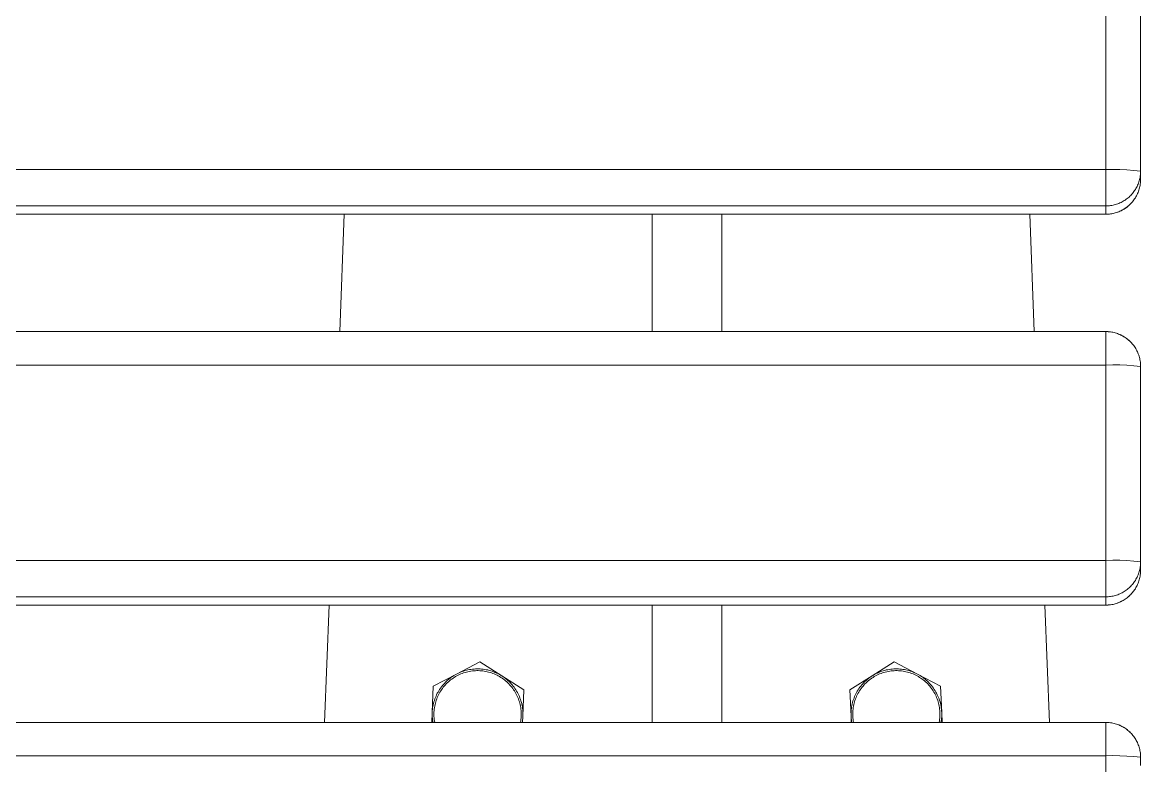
# Model space of a CAD drawing. Header units: millimetres. Extents: x -30 to 4992, y -440 to 3111.
# Drawn here: x 1782.8 to 1943, y 1099.7 to 1206.1 of the extents above; entities that cross this region are included whole.
import ezdxf

# ---------------------------------------------------------------- set-up
doc = ezdxf.new("R2010")
doc.units = ezdxf.units.MM
doc.layers.add('ZANO_R', color=7, linetype='Continuous', lineweight=0)

msp = doc.modelspace()

# ---------------------------------------------------------------- linework, layer by layer
at = {"layer": 'ZANO_R'}
for p, q in [((1938.02, 1185.06), (1938.02, 1213.03)), ((1943.02, 1184.85), (1943.02, 1211.63)), ((148.02, 1185.06), (1938.02, 1185.06)), ((1938.02, 1185.06), (1939.02, 1185.08)), ((1938.02, 1179.85), (1938.02, 1185.06)), ((1939.02, 1185.08), (1940.02, 1185.07)), ((1940.02, 1185.07), (1941.02, 1185.03)), ((1941.02, 1185.03), (1942.02, 1184.95)), ((1942.02, 1184.95), (1943.02, 1184.84)), ((1942.97, 1184.15), (1942.94, 1183.98)), ((1942.99, 1184.32), (1942.97, 1184.15)), ((1943, 1184.5), (1942.99, 1184.32)), ((1943.01, 1184.67), (1943, 1184.5)), ((1943.02, 1184.84), (1943.01, 1184.67)), ((1943.02, 1184.73), (1943.02, 1183.66)), ((1942.43, 1182.5), (1942.35, 1182.35)), ((1942.51, 1182.65), (1942.43, 1182.5)), ((1942.58, 1182.81), (1942.51, 1182.65)), ((1942.65, 1182.97), (1942.58, 1182.81)), ((1942.71, 1183.13), (1942.65, 1182.97)), ((1942.77, 1183.3), (1942.71, 1183.13)), ((1942.82, 1183.47), (1942.77, 1183.3)), ((1942.87, 1183.63), (1942.82, 1183.47)), ((1942.87, 1182.45), (1942.82, 1182.28)), ((1942.91, 1183.8), (1942.87, 1183.63)), ((1942.91, 1182.62), (1942.87, 1182.45)), ((1942.94, 1183.98), (1942.91, 1183.8)), ((1942.94, 1182.79), (1942.91, 1182.62)), ((1942.97, 1182.97), (1942.94, 1182.79)), ((1942.99, 1183.14), (1942.97, 1182.97)), ((1943, 1183.31), (1942.99, 1183.14)), ((1943.01, 1183.49), (1943, 1183.31)), ((1943.02, 1183.66), (1943.01, 1183.49)), ((1941.09, 1180.91), (1940.95, 1180.8)), ((1941.23, 1181.02), (1941.09, 1180.91)), ((1941.36, 1181.13), (1941.23, 1181.02)), ((1941.49, 1181.25), (1941.36, 1181.13)), ((1941.61, 1181.37), (1941.49, 1181.25)), ((1941.73, 1181.5), (1941.61, 1181.37)), ((1941.85, 1181.63), (1941.73, 1181.5)), ((1941.96, 1181.77), (1941.85, 1181.63)), ((1942.06, 1181.91), (1941.96, 1181.77)), ((1942.16, 1182.05), (1942.06, 1181.91)), ((1942.16, 1180.87), (1942.06, 1180.72)), ((1942.26, 1182.2), (1942.16, 1182.05)), ((1942.26, 1181.01), (1942.16, 1180.87)), ((1942.35, 1182.35), (1942.26, 1182.2)), ((1942.35, 1181.16), (1942.26, 1181.01)), ((1942.43, 1181.32), (1942.35, 1181.16)), ((1942.51, 1181.47), (1942.43, 1181.32)), ((1942.58, 1181.63), (1942.51, 1181.47)), ((1942.65, 1181.79), (1942.58, 1181.63)), ((1942.71, 1181.95), (1942.65, 1181.79)), ((1942.77, 1182.12), (1942.71, 1181.95)), ((1942.82, 1182.28), (1942.77, 1182.12)), ((1938.02, 1179.85), (148.02, 1179.85)), ((1938.02, 1178.67), (1938.02, 1179.85)), ((1938.19, 1179.85), (1938.02, 1179.85)), ((1938.36, 1179.86), (1938.19, 1179.85)), ((1938.54, 1179.88), (1938.36, 1179.86)), ((1938.71, 1179.9), (1938.54, 1179.88)), ((1938.88, 1179.92), (1938.71, 1179.9)), ((1939.06, 1179.96), (1938.88, 1179.92)), ((1939.23, 1180), (1939.06, 1179.96)), ((1939.39, 1180.04), (1939.23, 1180)), ((1939.56, 1180.09), (1939.39, 1180.04)), ((1939.73, 1180.15), (1939.56, 1180.09)), ((1939.89, 1180.21), (1939.73, 1180.15)), ((1940.05, 1180.28), (1939.89, 1180.21)), ((1940.21, 1180.35), (1940.05, 1180.28)), ((1940.34, 1179.24), (1940.19, 1179.16)), ((1940.36, 1180.43), (1940.21, 1180.35)), ((1940.36, 1179.25), (1940.21, 1179.17)), ((1940.49, 1179.32), (1940.34, 1179.24)), ((1940.52, 1180.52), (1940.36, 1180.43)), ((1940.52, 1179.33), (1940.36, 1179.25)), ((1940.64, 1179.41), (1940.49, 1179.32)), ((1940.66, 1180.61), (1940.52, 1180.52)), ((1940.66, 1179.42), (1940.52, 1179.33)), ((1940.79, 1179.5), (1940.64, 1179.41)), ((1940.81, 1180.7), (1940.66, 1180.61)), ((1940.81, 1179.52), (1940.66, 1179.42)), ((1940.93, 1179.6), (1940.79, 1179.5)), ((1940.95, 1180.8), (1940.81, 1180.7)), ((1940.95, 1179.62), (1940.81, 1179.52)), ((1941.07, 1179.7), (1940.93, 1179.6)), ((1941.09, 1179.72), (1940.95, 1179.62)), ((1941.2, 1179.81), (1941.07, 1179.7)), ((1941.23, 1179.83), (1941.09, 1179.72)), ((1941.33, 1179.92), (1941.2, 1179.81)), ((1941.36, 1179.95), (1941.23, 1179.83)), ((1941.46, 1180.04), (1941.33, 1179.92)), ((1941.49, 1180.07), (1941.36, 1179.95)), ((1941.61, 1180.19), (1941.49, 1180.07)), ((1941.73, 1180.32), (1941.61, 1180.19)), ((1941.85, 1180.45), (1941.73, 1180.32)), ((1941.96, 1180.59), (1941.85, 1180.45)), ((1942.06, 1180.72), (1941.96, 1180.59)), ((148.02, 1178.67), (1938.02, 1178.67)), ((1938.02, 1178.66), (148.02, 1178.66)), ((1828.91, 1178.67), (1828.26, 1161.86)), ((1873.02, 1161.86), (1873.02, 1178.67)), ((1883.02, 1161.86), (1883.02, 1178.67)), ((1927.78, 1161.86), (1927.12, 1178.67)), ((1938.02, 1178.66), (1938.02, 1178.67)), ((1938.19, 1178.67), (1938.02, 1178.67)), ((1938.02, 1178.66), (1938.02, 1178.66)), ((1938.02, 1178.66), (1938.02, 1178.66)), ((1938.02, 1178.66), (1938.02, 1178.66)), ((1938.02, 1178.66), (1938.02, 1178.66)), ((1938.02, 1178.66), (1938.02, 1178.66)), ((1938.02, 1178.66), (1938.02, 1178.66)), ((1938.19, 1178.66), (1938.02, 1178.66)), ((1938.36, 1178.68), (1938.19, 1178.67)), ((1938.36, 1178.67), (1938.19, 1178.66)), ((1938.54, 1178.69), (1938.36, 1178.68)), ((1938.53, 1178.69), (1938.36, 1178.67)), ((1938.7, 1178.71), (1938.53, 1178.69)), ((1938.71, 1178.71), (1938.54, 1178.69)), ((1938.88, 1178.74), (1938.7, 1178.71)), ((1938.88, 1178.74), (1938.71, 1178.71)), ((1939.06, 1178.77), (1938.88, 1178.74)), ((1939.04, 1178.77), (1938.88, 1178.74)), ((1939.21, 1178.81), (1939.04, 1178.77)), ((1939.23, 1178.81), (1939.06, 1178.77)), ((1939.38, 1178.85), (1939.21, 1178.81)), ((1939.39, 1178.86), (1939.23, 1178.81)), ((1939.55, 1178.9), (1939.38, 1178.85)), ((1939.56, 1178.91), (1939.39, 1178.86)), ((1939.71, 1178.96), (1939.55, 1178.9)), ((1939.73, 1178.97), (1939.56, 1178.91)), ((1939.87, 1179.02), (1939.71, 1178.96)), ((1939.89, 1179.03), (1939.73, 1178.97)), ((1940.03, 1179.09), (1939.87, 1179.02)), ((1940.05, 1179.1), (1939.89, 1179.03)), ((1940.19, 1179.16), (1940.03, 1179.09)), ((1940.21, 1179.17), (1940.05, 1179.1)), ((148.02, 1161.87), (1938.02, 1161.87)), ((148.02, 1161.86), (1938.02, 1161.86)), ((1938.02, 1157.08), (1938.02, 1161.87)), ((1938.02, 1161.87), (1938.19, 1161.87)), ((1938.02, 1161.86), (1938.19, 1161.86)), ((1938.19, 1161.87), (1938.36, 1161.86)), ((1938.19, 1161.86), (1938.36, 1161.85)), ((1938.36, 1161.86), (1938.53, 1161.84)), ((1938.36, 1161.85), (1938.53, 1161.84)), ((1938.53, 1161.84), (1938.7, 1161.82)), ((1938.53, 1161.84), (1938.7, 1161.82)), ((1938.7, 1161.82), (1938.87, 1161.79)), ((1938.7, 1161.82), (1938.87, 1161.8)), ((1938.87, 1161.8), (1939.04, 1161.76)), ((1938.87, 1161.79), (1939.04, 1161.76)), ((1939.04, 1161.76), (1939.21, 1161.72)), ((1939.04, 1161.76), (1939.21, 1161.72)), ((1939.21, 1161.72), (1939.38, 1161.68)), ((1939.21, 1161.72), (1939.38, 1161.68)), ((1939.38, 1161.68), (1939.54, 1161.63)), ((1939.38, 1161.68), (1939.54, 1161.63)), ((1939.54, 1161.63), (1939.71, 1161.57)), ((1939.54, 1161.63), (1939.7, 1161.58)), ((1939.7, 1161.58), (1939.86, 1161.51)), ((1939.71, 1161.57), (1939.87, 1161.51)), ((1939.86, 1161.51), (1940.02, 1161.45)), ((1939.87, 1161.51), (1940.03, 1161.44)), ((1940.02, 1161.45), (1940.18, 1161.38)), ((1940.03, 1161.44), (1940.19, 1161.37)), ((1940.18, 1161.38), (1940.33, 1161.3)), ((1940.19, 1161.37), (1940.34, 1161.29)), ((1940.33, 1161.3), (1940.48, 1161.22)), ((1940.34, 1161.29), (1940.49, 1161.21)), ((1940.48, 1161.22), (1940.63, 1161.13)), ((1940.49, 1161.21), (1940.64, 1161.12)), ((1940.63, 1161.13), (1940.78, 1161.04)), ((1940.64, 1161.12), (1940.78, 1161.03)), ((1940.78, 1161.04), (1940.92, 1160.94)), ((1940.78, 1161.03), (1940.93, 1160.93)), ((1940.92, 1160.94), (1941.06, 1160.84)), ((1940.93, 1160.93), (1941.07, 1160.83)), ((1941.06, 1160.84), (1941.19, 1160.73)), ((1941.07, 1160.83), (1941.2, 1160.72)), ((1941.19, 1160.73), (1941.32, 1160.62)), ((1941.2, 1160.72), (1941.33, 1160.61)), ((1941.32, 1160.62), (1941.45, 1160.5)), ((1941.33, 1160.61), (1941.46, 1160.49)), ((1941.45, 1160.5), (1941.57, 1160.38)), ((1941.57, 1160.38), (1941.69, 1160.26)), ((1941.69, 1160.26), (1941.81, 1160.13)), ((1941.81, 1160.13), (1941.92, 1160)), ((1941.92, 1160), (1942.02, 1159.86)), ((1942.02, 1159.86), (1942.12, 1159.72)), ((1942.12, 1159.72), (1942.22, 1159.58)), ((1942.22, 1159.58), (1942.31, 1159.43)), ((1942.31, 1159.43), (1942.39, 1159.28)), ((1942.39, 1159.28), (1942.47, 1159.13)), ((1942.47, 1159.13), (1942.55, 1158.98)), ((1942.55, 1158.98), (1942.62, 1158.82)), ((1942.62, 1158.82), (1942.68, 1158.66)), ((1942.68, 1158.66), (1942.74, 1158.5)), ((1942.74, 1158.5), (1942.8, 1158.33)), ((1938.02, 1157.08), (148.02, 1157.08)), ((1938.02, 1157.08), (1939.02, 1157.11)), ((1938.02, 1129.11), (1938.02, 1157.08)), ((1939.02, 1157.11), (1940.02, 1157.1)), ((1940.02, 1157.1), (1941.02, 1157.05)), ((1941.02, 1157.05), (1942.02, 1156.98)), ((1942.02, 1156.98), (1943.02, 1156.87)), ((1942.8, 1158.33), (1942.84, 1158.17)), ((1942.84, 1158.17), (1942.89, 1158)), ((1942.89, 1158), (1942.92, 1157.83)), ((1942.92, 1157.83), (1942.95, 1157.66)), ((1942.95, 1157.66), (1942.98, 1157.49)), ((1942.98, 1157.49), (1943, 1157.32)), ((1943, 1157.32), (1943.01, 1157.15)), ((1943.01, 1157.15), (1943.01, 1156.98)), ((1943.01, 1156.98), (1943.02, 1156.87)), ((1943.02, 1156.87), (1943.02, 1155.68)), ((1943.02, 1128.9), (1943.02, 1155.68)), ((148.02, 1129.11), (1938.02, 1129.11)), ((1938.02, 1129.11), (1939.02, 1129.13)), ((1938.02, 1123.9), (1938.02, 1129.11)), ((1939.02, 1129.13), (1940.02, 1129.12)), ((1940.02, 1129.12), (1941.02, 1129.08)), ((1941.02, 1129.08), (1942.02, 1129)), ((1942.02, 1129), (1943.02, 1128.89)), ((1942.94, 1128.03), (1942.91, 1127.85)), ((1942.97, 1128.2), (1942.94, 1128.03)), ((1942.99, 1128.37), (1942.97, 1128.2)), ((1943, 1128.55), (1942.99, 1128.37)), ((1943.01, 1128.72), (1943, 1128.55)), ((1943.02, 1128.89), (1943.01, 1128.72)), ((1943.02, 1128.78), (1943.02, 1127.71)), ((1942.35, 1126.4), (1942.26, 1126.25)), ((1942.43, 1126.55), (1942.35, 1126.4)), ((1942.51, 1126.7), (1942.43, 1126.55)), ((1942.58, 1126.86), (1942.51, 1126.7)), ((1942.65, 1127.02), (1942.58, 1126.86)), ((1942.71, 1127.18), (1942.65, 1127.02)), ((1942.77, 1127.35), (1942.71, 1127.18)), ((1942.82, 1127.52), (1942.77, 1127.35)), ((1942.87, 1127.68), (1942.82, 1127.52)), ((1942.87, 1126.5), (1942.82, 1126.33)), ((1942.91, 1127.85), (1942.87, 1127.68)), ((1942.91, 1126.67), (1942.87, 1126.5)), ((1942.94, 1126.84), (1942.91, 1126.67)), ((1942.97, 1127.02), (1942.94, 1126.84)), ((1942.99, 1127.19), (1942.97, 1127.02)), ((1943, 1127.36), (1942.99, 1127.19)), ((1943.01, 1127.54), (1943, 1127.36)), ((1943.02, 1127.71), (1943.01, 1127.54)), ((1940.81, 1124.75), (1940.66, 1124.66)), ((1940.95, 1124.85), (1940.81, 1124.75)), ((1941.09, 1124.96), (1940.95, 1124.85)), ((1941.23, 1125.07), (1941.09, 1124.96)), ((1941.36, 1125.18), (1941.23, 1125.07)), ((1941.49, 1125.3), (1941.36, 1125.18)), ((1941.61, 1125.42), (1941.49, 1125.3)), ((1941.73, 1125.55), (1941.61, 1125.42)), ((1941.85, 1125.68), (1941.73, 1125.55)), ((1941.96, 1125.82), (1941.85, 1125.68)), ((1942.06, 1125.96), (1941.96, 1125.82)), ((1942.06, 1124.77), (1941.96, 1124.64)), ((1942.16, 1126.1), (1942.06, 1125.96)), ((1942.16, 1124.92), (1942.06, 1124.77)), ((1942.26, 1126.25), (1942.16, 1126.1)), ((1942.26, 1125.06), (1942.16, 1124.92)), ((1942.35, 1125.21), (1942.26, 1125.06)), ((1942.43, 1125.37), (1942.35, 1125.21)), ((1942.51, 1125.52), (1942.43, 1125.37)), ((1942.58, 1125.68), (1942.51, 1125.52)), ((1942.65, 1125.84), (1942.58, 1125.68)), ((1942.71, 1126), (1942.65, 1125.84)), ((1942.77, 1126.17), (1942.71, 1126)), ((1942.82, 1126.33), (1942.77, 1126.17)), ((1938.02, 1123.9), (148.02, 1123.9)), ((1938.02, 1122.72), (1938.02, 1123.9)), ((1938.19, 1123.9), (1938.02, 1123.9)), ((1938.36, 1123.91), (1938.19, 1123.9)), ((1938.54, 1123.93), (1938.36, 1123.91)), ((1938.71, 1123.95), (1938.54, 1123.93)), ((1938.88, 1123.97), (1938.71, 1123.95)), ((1939.06, 1124.01), (1938.88, 1123.97)), ((1939.23, 1124.05), (1939.06, 1124.01)), ((1939.39, 1124.09), (1939.23, 1124.05)), ((1939.56, 1124.14), (1939.39, 1124.09)), ((1939.73, 1124.2), (1939.56, 1124.14)), ((1939.89, 1124.26), (1939.73, 1124.2)), ((1940.05, 1124.33), (1939.89, 1124.26)), ((1940.05, 1123.15), (1939.89, 1123.08)), ((1940.19, 1123.21), (1940.03, 1123.14)), ((1940.21, 1124.4), (1940.05, 1124.33)), ((1940.21, 1123.22), (1940.05, 1123.15)), ((1940.34, 1123.28), (1940.19, 1123.21)), ((1940.36, 1124.48), (1940.21, 1124.4)), ((1940.36, 1123.3), (1940.21, 1123.22)), ((1940.49, 1123.37), (1940.34, 1123.28)), ((1940.52, 1124.57), (1940.36, 1124.48)), ((1940.52, 1123.38), (1940.36, 1123.3)), ((1940.64, 1123.46), (1940.49, 1123.37)), ((1940.66, 1124.66), (1940.52, 1124.57)), ((1940.66, 1123.47), (1940.52, 1123.38)), ((1940.79, 1123.55), (1940.64, 1123.46)), ((1940.81, 1123.57), (1940.66, 1123.47)), ((1940.93, 1123.65), (1940.79, 1123.55)), ((1940.95, 1123.67), (1940.81, 1123.57)), ((1941.07, 1123.75), (1940.93, 1123.65)), ((1941.09, 1123.77), (1940.95, 1123.67)), ((1941.2, 1123.86), (1941.07, 1123.75)), ((1941.23, 1123.88), (1941.09, 1123.77)), ((1941.33, 1123.97), (1941.2, 1123.86)), ((1941.36, 1124), (1941.23, 1123.88)), ((1941.46, 1124.09), (1941.33, 1123.97)), ((1941.49, 1124.12), (1941.36, 1124)), ((1941.61, 1124.24), (1941.49, 1124.12)), ((1941.73, 1124.37), (1941.61, 1124.24)), ((1941.85, 1124.5), (1941.73, 1124.37)), ((1941.96, 1124.64), (1941.85, 1124.5)), ((148.02, 1122.72), (1938.02, 1122.72)), ((1938.02, 1122.71), (148.02, 1122.71)), ((1826.73, 1122.72), (1826.07, 1105.91)), ((1873.02, 1105.91), (1873.02, 1122.72)), ((1883.02, 1105.91), (1883.02, 1122.72)), ((1929.96, 1105.91), (1929.3, 1122.72)), ((1938.02, 1122.71), (1938.02, 1122.72)), ((1938.19, 1122.72), (1938.02, 1122.72)), ((1938.02, 1122.71), (1938.02, 1122.71)), ((1938.02, 1122.71), (1938.02, 1122.71)), ((1938.02, 1122.71), (1938.02, 1122.71)), ((1938.02, 1122.71), (1938.02, 1122.71)), ((1938.02, 1122.71), (1938.02, 1122.71)), ((1938.02, 1122.71), (1938.02, 1122.71)), ((1938.19, 1122.71), (1938.02, 1122.71)), ((1938.36, 1122.73), (1938.19, 1122.72)), ((1938.36, 1122.72), (1938.19, 1122.71)), ((1938.54, 1122.74), (1938.36, 1122.73)), ((1938.53, 1122.74), (1938.36, 1122.72)), ((1938.7, 1122.76), (1938.53, 1122.74)), ((1938.71, 1122.76), (1938.54, 1122.74)), ((1938.88, 1122.79), (1938.7, 1122.76)), ((1938.88, 1122.79), (1938.71, 1122.76)), ((1939.06, 1122.82), (1938.88, 1122.79)), ((1939.04, 1122.82), (1938.88, 1122.79)), ((1939.21, 1122.86), (1939.04, 1122.82)), ((1939.23, 1122.86), (1939.06, 1122.82)), ((1939.38, 1122.9), (1939.21, 1122.86)), ((1939.39, 1122.91), (1939.23, 1122.86)), ((1939.55, 1122.95), (1939.38, 1122.9)), ((1939.56, 1122.96), (1939.39, 1122.91)), ((1939.71, 1123.01), (1939.55, 1122.95)), ((1939.73, 1123.02), (1939.56, 1122.96)), ((1939.87, 1123.07), (1939.71, 1123.01)), ((1939.89, 1123.08), (1939.73, 1123.02)), ((1940.03, 1123.14), (1939.87, 1123.07)), ((1844.99, 1112.84), (1848.32, 1114.58)), ((1847.29, 1113.54), (1847.07, 1113.51)), ((1847.51, 1113.56), (1847.29, 1113.54)), ((1847.73, 1113.57), (1847.51, 1113.56)), ((1847.95, 1113.58), (1847.73, 1113.57)), ((1848.17, 1113.58), (1847.95, 1113.58)), ((1848.39, 1113.57), (1848.17, 1113.58)), ((1848.32, 1114.58), (1851.49, 1112.58)), ((1848.6, 1113.55), (1848.39, 1113.57)), ((1848.82, 1113.53), (1848.6, 1113.55)), ((1849.04, 1113.5), (1848.82, 1113.53)), ((1907.72, 1114.58), (1904.54, 1112.58)), ((1906.99, 1113.5), (1907.21, 1113.53)), ((1907.21, 1113.53), (1907.43, 1113.55)), ((1907.43, 1113.55), (1907.65, 1113.57)), ((1907.65, 1113.57), (1907.87, 1113.58)), ((1911.04, 1112.84), (1907.72, 1114.58)), ((1907.87, 1113.58), (1908.09, 1113.58)), ((1908.09, 1113.58), (1908.31, 1113.57)), ((1908.31, 1113.57), (1908.52, 1113.56)), ((1908.52, 1113.56), (1908.74, 1113.54)), ((1908.74, 1113.54), (1908.96, 1113.51)), ((1841.67, 1111.09), (1844.99, 1112.84)), ((1843.73, 1111.97), (1843.57, 1111.82)), ((1843.9, 1112.11), (1843.73, 1111.97)), ((1844.07, 1112.25), (1843.9, 1112.11)), ((1844.16, 1112), (1843.99, 1111.86)), ((1844.25, 1112.38), (1844.07, 1112.25)), ((1844.33, 1112.13), (1844.16, 1112)), ((1844.43, 1112.5), (1844.25, 1112.38)), ((1844.5, 1112.25), (1844.33, 1112.13)), ((1844.61, 1112.62), (1844.43, 1112.5)), ((1844.68, 1112.37), (1844.5, 1112.25)), ((1844.8, 1112.73), (1844.61, 1112.62)), ((1844.86, 1112.48), (1844.68, 1112.37)), ((1844.99, 1112.84), (1844.8, 1112.73)), ((1845.05, 1112.58), (1844.86, 1112.48)), ((1845.19, 1112.93), (1844.99, 1112.84)), ((1845.24, 1112.68), (1845.05, 1112.58)), ((1845.39, 1113.03), (1845.19, 1112.93)), ((1845.43, 1112.77), (1845.24, 1112.68)), ((1845.59, 1113.11), (1845.39, 1113.03)), ((1845.62, 1112.86), (1845.43, 1112.77)), ((1845.8, 1113.19), (1845.59, 1113.11)), ((1845.82, 1112.93), (1845.62, 1112.86)), ((1846, 1113.26), (1845.8, 1113.19)), ((1846.02, 1113.01), (1845.82, 1112.93)), ((1846.21, 1113.33), (1846, 1113.26)), ((1846.23, 1113.07), (1846.02, 1113.01)), ((1846.43, 1113.38), (1846.21, 1113.33)), ((1846.43, 1113.13), (1846.23, 1113.07)), ((1846.64, 1113.43), (1846.43, 1113.38)), ((1846.64, 1113.18), (1846.43, 1113.13)), ((1846.85, 1113.48), (1846.64, 1113.43)), ((1846.85, 1113.22), (1846.64, 1113.18)), ((1847.07, 1113.51), (1846.85, 1113.48)), ((1847.06, 1113.26), (1846.85, 1113.22)), ((1847.27, 1113.29), (1847.06, 1113.26)), ((1847.48, 1113.31), (1847.27, 1113.29)), ((1847.7, 1113.32), (1847.48, 1113.31)), ((1847.91, 1113.33), (1847.7, 1113.32)), ((1848.12, 1113.33), (1847.91, 1113.33)), ((1848.34, 1113.32), (1848.12, 1113.33)), ((1848.55, 1113.31), (1848.34, 1113.32)), ((1848.76, 1113.29), (1848.55, 1113.31)), ((1848.97, 1113.26), (1848.76, 1113.29)), ((1849.18, 1113.22), (1848.97, 1113.26)), ((1849.26, 1113.46), (1849.04, 1113.5)), ((1849.39, 1113.18), (1849.18, 1113.22)), ((1849.47, 1113.42), (1849.26, 1113.46)), ((1849.6, 1113.13), (1849.39, 1113.18)), ((1849.68, 1113.36), (1849.47, 1113.42)), ((1849.81, 1113.07), (1849.6, 1113.13)), ((1849.9, 1113.3), (1849.68, 1113.36)), ((1850.01, 1113), (1849.81, 1113.07)), ((1850.1, 1113.24), (1849.9, 1113.3)), ((1850.21, 1112.93), (1850.01, 1113)), ((1850.31, 1113.16), (1850.1, 1113.24)), ((1850.41, 1112.86), (1850.21, 1112.93)), ((1850.51, 1113.08), (1850.31, 1113.16)), ((1850.6, 1112.77), (1850.41, 1112.86)), ((1850.72, 1112.99), (1850.51, 1113.08)), ((1850.8, 1112.68), (1850.6, 1112.77)), ((1850.91, 1112.9), (1850.72, 1112.99)), ((1850.99, 1112.58), (1850.8, 1112.68)), ((1851.11, 1112.8), (1850.91, 1112.9)), ((1851.17, 1112.48), (1850.99, 1112.58)), ((1851.3, 1112.69), (1851.11, 1112.8)), ((1851.35, 1112.36), (1851.17, 1112.48)), ((1851.49, 1112.58), (1851.3, 1112.69)), ((1851.53, 1112.25), (1851.35, 1112.36)), ((1851.67, 1112.46), (1851.49, 1112.58)), ((1851.49, 1112.58), (1854.66, 1110.57)), ((1851.71, 1112.12), (1851.53, 1112.25)), ((1851.85, 1112.33), (1851.67, 1112.46)), ((1851.88, 1112), (1851.71, 1112.12)), ((1852.03, 1112.2), (1851.85, 1112.33)), ((1852.04, 1111.86), (1851.88, 1112)), ((1852.2, 1112.06), (1852.03, 1112.2)), ((1852.36, 1111.91), (1852.2, 1112.06)), ((1904.54, 1112.58), (1901.37, 1110.57)), ((1903.67, 1111.91), (1903.84, 1112.06)), ((1903.84, 1112.06), (1904.01, 1112.2)), ((1903.99, 1111.86), (1904.15, 1112)), ((1904.01, 1112.2), (1904.18, 1112.33)), ((1904.15, 1112), (1904.32, 1112.12)), ((1904.18, 1112.33), (1904.36, 1112.46)), ((1904.32, 1112.12), (1904.5, 1112.25)), ((1904.36, 1112.46), (1904.54, 1112.58)), ((1904.5, 1112.25), (1904.68, 1112.36)), ((1904.54, 1112.58), (1904.73, 1112.69)), ((1904.68, 1112.36), (1904.86, 1112.48)), ((1904.73, 1112.69), (1904.92, 1112.8)), ((1904.86, 1112.48), (1905.05, 1112.58)), ((1904.92, 1112.8), (1905.12, 1112.9)), ((1905.05, 1112.58), (1905.24, 1112.68)), ((1905.12, 1112.9), (1905.32, 1112.99)), ((1905.24, 1112.68), (1905.43, 1112.77)), ((1905.32, 1112.99), (1905.52, 1113.08)), ((1905.43, 1112.77), (1905.62, 1112.86)), ((1905.52, 1113.08), (1905.72, 1113.16)), ((1905.62, 1112.86), (1905.82, 1112.93)), ((1905.72, 1113.16), (1905.93, 1113.24)), ((1905.82, 1112.93), (1906.02, 1113)), ((1905.93, 1113.24), (1906.14, 1113.3)), ((1906.02, 1113), (1906.23, 1113.07)), ((1906.14, 1113.3), (1906.35, 1113.36)), ((1906.23, 1113.07), (1906.43, 1113.13)), ((1906.35, 1113.36), (1906.56, 1113.42)), ((1906.43, 1113.13), (1906.64, 1113.18)), ((1906.56, 1113.42), (1906.78, 1113.46)), ((1906.64, 1113.18), (1906.85, 1113.22)), ((1906.78, 1113.46), (1906.99, 1113.5)), ((1906.85, 1113.22), (1907.06, 1113.26)), ((1907.06, 1113.26), (1907.27, 1113.29)), ((1907.27, 1113.29), (1907.48, 1113.31)), ((1907.48, 1113.31), (1907.7, 1113.32)), ((1907.7, 1113.32), (1907.91, 1113.33)), ((1907.91, 1113.33), (1908.12, 1113.33)), ((1908.12, 1113.33), (1908.34, 1113.32)), ((1908.34, 1113.32), (1908.55, 1113.31)), ((1908.55, 1113.31), (1908.76, 1113.29)), ((1908.76, 1113.29), (1908.97, 1113.26)), ((1908.96, 1113.51), (1909.18, 1113.48)), ((1908.97, 1113.26), (1909.18, 1113.22)), ((1909.18, 1113.48), (1909.39, 1113.43)), ((1909.18, 1113.22), (1909.39, 1113.18)), ((1909.39, 1113.43), (1909.61, 1113.38)), ((1909.39, 1113.18), (1909.6, 1113.13)), ((1909.6, 1113.13), (1909.8, 1113.07)), ((1909.61, 1113.38), (1909.82, 1113.33)), ((1909.8, 1113.07), (1910.01, 1113.01)), ((1909.82, 1113.33), (1910.03, 1113.26)), ((1910.01, 1113.01), (1910.21, 1112.93)), ((1910.03, 1113.26), (1910.24, 1113.19)), ((1910.21, 1112.93), (1910.41, 1112.86)), ((1910.24, 1113.19), (1910.44, 1113.11)), ((1910.41, 1112.86), (1910.6, 1112.77)), ((1910.44, 1113.11), (1910.64, 1113.03)), ((1910.6, 1112.77), (1910.8, 1112.68)), ((1910.64, 1113.03), (1910.84, 1112.93)), ((1910.8, 1112.68), (1910.99, 1112.58)), ((1910.84, 1112.93), (1911.04, 1112.84)), ((1910.99, 1112.58), (1911.17, 1112.48)), ((1911.04, 1112.84), (1911.23, 1112.73)), ((1914.36, 1111.09), (1911.04, 1112.84)), ((1911.17, 1112.48), (1911.35, 1112.37)), ((1911.23, 1112.73), (1911.42, 1112.62)), ((1911.35, 1112.37), (1911.53, 1112.25)), ((1911.42, 1112.62), (1911.61, 1112.5)), ((1911.53, 1112.25), (1911.71, 1112.13)), ((1911.61, 1112.5), (1911.79, 1112.38)), ((1911.71, 1112.13), (1911.88, 1112)), ((1911.79, 1112.38), (1911.96, 1112.25)), ((1911.88, 1112), (1912.04, 1111.86)), ((1911.96, 1112.25), (1912.14, 1112.11)), ((1912.14, 1112.11), (1912.3, 1111.97)), ((1912.3, 1111.97), (1912.47, 1111.82)), ((1841.52, 1107.34), (1841.67, 1111.09)), ((1842.46, 1110.46), (1842.35, 1110.27)), ((1842.58, 1110.65), (1842.46, 1110.46)), ((1842.7, 1110.83), (1842.58, 1110.65)), ((1842.62, 1110.24), (1842.73, 1110.42)), ((1842.83, 1111), (1842.7, 1110.83)), ((1842.85, 1110.6), (1842.73, 1110.42)), ((1842.97, 1111.18), (1842.83, 1111)), ((1842.97, 1110.77), (1842.85, 1110.6)), ((1843.11, 1111.35), (1842.97, 1111.18)), ((1843.1, 1110.94), (1842.97, 1110.77)), ((1843.24, 1111.11), (1843.1, 1110.94)), ((1843.26, 1111.51), (1843.11, 1111.35)), ((1843.38, 1111.27), (1843.24, 1111.11)), ((1843.41, 1111.67), (1843.26, 1111.51)), ((1843.52, 1111.42), (1843.38, 1111.27)), ((1843.57, 1111.82), (1843.41, 1111.67)), ((1843.67, 1111.58), (1843.52, 1111.42)), ((1843.83, 1111.72), (1843.67, 1111.58)), ((1843.99, 1111.86), (1843.83, 1111.72)), ((1852.2, 1111.72), (1852.04, 1111.86)), ((1852.36, 1111.58), (1852.2, 1111.72)), ((1852.52, 1111.76), (1852.36, 1111.91)), ((1852.51, 1111.42), (1852.36, 1111.58)), ((1852.66, 1111.27), (1852.51, 1111.42)), ((1852.68, 1111.61), (1852.52, 1111.76)), ((1852.8, 1111.11), (1852.66, 1111.27)), ((1852.83, 1111.45), (1852.68, 1111.61)), ((1852.93, 1110.94), (1852.8, 1111.11)), ((1852.97, 1111.28), (1852.83, 1111.45)), ((1853.06, 1110.77), (1852.93, 1110.94)), ((1853.11, 1111.11), (1852.97, 1111.28)), ((1853.18, 1110.6), (1853.06, 1110.77)), ((1853.25, 1110.94), (1853.11, 1111.11)), ((1853.3, 1110.42), (1853.18, 1110.6)), ((1853.37, 1110.76), (1853.25, 1110.94)), ((1853.41, 1110.24), (1853.3, 1110.42)), ((1853.49, 1110.58), (1853.37, 1110.76)), ((1853.61, 1110.39), (1853.49, 1110.58)), ((1853.72, 1110.2), (1853.61, 1110.39)), ((1854.66, 1110.57), (1854.51, 1106.82)), ((1901.37, 1110.57), (1901.52, 1106.82)), ((1902.31, 1110.2), (1902.42, 1110.39)), ((1902.42, 1110.39), (1902.54, 1110.58)), ((1902.54, 1110.58), (1902.66, 1110.76)), ((1902.62, 1110.24), (1902.73, 1110.42)), ((1902.66, 1110.76), (1902.79, 1110.94)), ((1902.73, 1110.42), (1902.85, 1110.6)), ((1902.79, 1110.94), (1902.92, 1111.11)), ((1902.85, 1110.6), (1902.97, 1110.77)), ((1902.92, 1111.11), (1903.06, 1111.28)), ((1902.97, 1110.77), (1903.1, 1110.94)), ((1903.06, 1111.28), (1903.2, 1111.45)), ((1903.1, 1110.94), (1903.24, 1111.11)), ((1903.2, 1111.45), (1903.35, 1111.61)), ((1903.24, 1111.11), (1903.38, 1111.27)), ((1903.35, 1111.61), (1903.51, 1111.76)), ((1903.38, 1111.27), (1903.52, 1111.42)), ((1903.51, 1111.76), (1903.67, 1111.91)), ((1903.52, 1111.42), (1903.67, 1111.58)), ((1903.67, 1111.58), (1903.83, 1111.72)), ((1903.83, 1111.72), (1903.99, 1111.86)), ((1912.04, 1111.86), (1912.2, 1111.72)), ((1912.2, 1111.72), (1912.36, 1111.58)), ((1912.36, 1111.58), (1912.51, 1111.42)), ((1912.47, 1111.82), (1912.62, 1111.67)), ((1912.51, 1111.42), (1912.66, 1111.27)), ((1912.62, 1111.67), (1912.77, 1111.51)), ((1912.66, 1111.27), (1912.8, 1111.11)), ((1912.77, 1111.51), (1912.92, 1111.35)), ((1912.8, 1111.11), (1912.93, 1110.94)), ((1912.92, 1111.35), (1913.06, 1111.18)), ((1912.93, 1110.94), (1913.06, 1110.77)), ((1913.06, 1111.18), (1913.2, 1111)), ((1913.06, 1110.77), (1913.18, 1110.6)), ((1913.18, 1110.6), (1913.3, 1110.42)), ((1913.2, 1111), (1913.33, 1110.83)), ((1913.41, 1110.24), (1913.3, 1110.42)), ((1913.33, 1110.83), (1913.45, 1110.65)), ((1913.45, 1110.65), (1913.57, 1110.46)), ((1913.57, 1110.46), (1913.68, 1110.27)), ((1914.51, 1107.34), (1914.36, 1111.09)), ((1841.76, 1108.85), (1841.71, 1108.64)), ((1841.83, 1109.07), (1841.76, 1108.85)), ((1841.9, 1109.27), (1841.83, 1109.07)), ((1841.97, 1109.48), (1841.9, 1109.27)), ((1842.06, 1109.68), (1841.97, 1109.48)), ((1841.97, 1108.66), (1842.03, 1108.87)), ((1842.03, 1108.87), (1842.09, 1109.07)), ((1842.15, 1109.88), (1842.06, 1109.68)), ((1842.09, 1109.07), (1842.16, 1109.27)), ((1842.25, 1110.08), (1842.15, 1109.88)), ((1842.16, 1109.27), (1842.24, 1109.47)), ((1842.24, 1109.47), (1842.33, 1109.67)), ((1842.35, 1110.27), (1842.25, 1110.08)), ((1842.33, 1109.67), (1842.42, 1109.86)), ((1842.42, 1109.86), (1842.52, 1110.05)), ((1842.52, 1110.05), (1842.62, 1110.24)), ((1853.52, 1110.05), (1853.41, 1110.24)), ((1853.61, 1109.86), (1853.52, 1110.05)), ((1853.71, 1109.67), (1853.61, 1109.86)), ((1853.79, 1109.47), (1853.71, 1109.67)), ((1853.82, 1110.01), (1853.72, 1110.2)), ((1853.87, 1109.27), (1853.79, 1109.47)), ((1853.92, 1109.81), (1853.82, 1110.01)), ((1853.94, 1109.07), (1853.87, 1109.27)), ((1854, 1109.61), (1853.92, 1109.81)), ((1854, 1108.87), (1853.94, 1109.07)), ((1854.09, 1109.4), (1854, 1109.61)), ((1854.06, 1108.66), (1854, 1108.87)), ((1854.16, 1109.2), (1854.09, 1109.4)), ((1854.23, 1108.99), (1854.16, 1109.2)), ((1854.29, 1108.78), (1854.23, 1108.99)), ((1854.34, 1108.56), (1854.29, 1108.78)), ((1901.69, 1108.56), (1901.74, 1108.78)), ((1901.74, 1108.78), (1901.8, 1108.99)), ((1901.8, 1108.99), (1901.87, 1109.2)), ((1901.87, 1109.2), (1901.95, 1109.4)), ((1901.95, 1109.4), (1902.03, 1109.61)), ((1901.97, 1108.66), (1902.03, 1108.87)), ((1902.03, 1109.61), (1902.12, 1109.81)), ((1902.03, 1108.87), (1902.09, 1109.07)), ((1902.09, 1109.07), (1902.16, 1109.27)), ((1902.12, 1109.81), (1902.21, 1110.01)), ((1902.16, 1109.27), (1902.24, 1109.47)), ((1902.21, 1110.01), (1902.31, 1110.2)), ((1902.24, 1109.47), (1902.33, 1109.67)), ((1902.33, 1109.67), (1902.42, 1109.86)), ((1902.42, 1109.86), (1902.52, 1110.05)), ((1902.52, 1110.05), (1902.62, 1110.24)), ((1913.51, 1110.05), (1913.41, 1110.24)), ((1913.61, 1109.86), (1913.51, 1110.05)), ((1913.7, 1109.67), (1913.61, 1109.86)), ((1913.68, 1110.27), (1913.78, 1110.08)), ((1913.79, 1109.47), (1913.7, 1109.67)), ((1913.78, 1110.08), (1913.88, 1109.88)), ((1913.87, 1109.27), (1913.79, 1109.47)), ((1913.94, 1109.07), (1913.87, 1109.27)), ((1913.88, 1109.88), (1913.97, 1109.68)), ((1914, 1108.87), (1913.94, 1109.07)), ((1913.97, 1109.68), (1914.06, 1109.48)), ((1914.06, 1108.66), (1914, 1108.87)), ((1914.06, 1109.48), (1914.14, 1109.27)), ((1914.14, 1109.27), (1914.21, 1109.07)), ((1914.21, 1109.07), (1914.27, 1108.85)), ((1914.27, 1108.85), (1914.33, 1108.64)), ((1841.46, 1105.92), (1841.52, 1107.34)), ((1841.53, 1107.56), (1841.52, 1107.34)), ((1841.52, 1107.34), (1841.52, 1107.14)), ((1841.52, 1107.14), (1841.52, 1106.93)), ((1841.55, 1107.78), (1841.53, 1107.56)), ((1841.58, 1108), (1841.55, 1107.78)), ((1841.62, 1108.21), (1841.58, 1108)), ((1841.66, 1108.43), (1841.62, 1108.21)), ((1841.71, 1108.64), (1841.66, 1108.43)), ((1841.77, 1107.4), (1841.79, 1107.61)), ((1841.77, 1107.19), (1841.77, 1107.4)), ((1841.77, 1106.97), (1841.77, 1107.19)), ((1841.79, 1107.61), (1841.81, 1107.83)), ((1841.81, 1107.83), (1841.84, 1108.04)), ((1841.84, 1108.04), (1841.88, 1108.25)), ((1841.88, 1108.25), (1841.92, 1108.46)), ((1841.92, 1108.46), (1841.97, 1108.66)), ((1854.11, 1108.46), (1854.06, 1108.66)), ((1854.16, 1108.25), (1854.11, 1108.46)), ((1854.19, 1108.04), (1854.16, 1108.25)), ((1854.22, 1107.83), (1854.19, 1108.04)), ((1854.24, 1107.61), (1854.22, 1107.83)), ((1854.26, 1107.4), (1854.24, 1107.61)), ((1854.26, 1107.19), (1854.26, 1107.4)), ((1854.26, 1106.97), (1854.26, 1107.19)), ((1854.39, 1108.35), (1854.34, 1108.56)), ((1854.43, 1108.13), (1854.39, 1108.35)), ((1854.46, 1107.92), (1854.43, 1108.13)), ((1854.49, 1107.7), (1854.46, 1107.92)), ((1854.5, 1107.48), (1854.49, 1107.7)), ((1854.51, 1107.26), (1854.5, 1107.48)), ((1854.52, 1107.04), (1854.51, 1107.26)), ((1901.52, 1107.26), (1901.53, 1107.48)), ((1901.52, 1107.04), (1901.52, 1107.26)), ((1901.53, 1107.48), (1901.55, 1107.7)), ((1901.55, 1107.7), (1901.57, 1107.92)), ((1901.57, 1107.92), (1901.6, 1108.13)), ((1901.6, 1108.13), (1901.64, 1108.35)), ((1901.64, 1108.35), (1901.69, 1108.56)), ((1901.77, 1107.4), (1901.79, 1107.61)), ((1901.77, 1107.19), (1901.77, 1107.4)), ((1901.77, 1106.97), (1901.77, 1107.19)), ((1901.79, 1107.61), (1901.81, 1107.83)), ((1901.81, 1107.83), (1901.84, 1108.04)), ((1901.84, 1108.04), (1901.88, 1108.25)), ((1901.88, 1108.25), (1901.92, 1108.46)), ((1901.92, 1108.46), (1901.97, 1108.66)), ((1914.11, 1108.46), (1914.06, 1108.66)), ((1914.16, 1108.25), (1914.11, 1108.46)), ((1914.19, 1108.04), (1914.16, 1108.25)), ((1914.22, 1107.83), (1914.19, 1108.04)), ((1914.24, 1107.61), (1914.22, 1107.83)), ((1914.26, 1107.4), (1914.24, 1107.61)), ((1914.26, 1107.19), (1914.26, 1107.4)), ((1914.26, 1106.97), (1914.26, 1107.19)), ((1914.33, 1108.64), (1914.37, 1108.43)), ((1914.37, 1108.43), (1914.42, 1108.21)), ((1914.42, 1108.21), (1914.45, 1108)), ((1914.45, 1108), (1914.48, 1107.78)), ((1914.48, 1107.78), (1914.5, 1107.56)), ((1914.5, 1107.56), (1914.51, 1107.34)), ((1914.51, 1107.34), (1914.52, 1107.14)), ((1914.57, 1105.92), (1914.51, 1107.34)), ((1914.52, 1107.14), (1914.51, 1106.93)), ((148.02, 1105.92), (1938.02, 1105.92)), ((358, 1105.91), (1938.02, 1105.91)), ((1841.52, 1106.93), (1841.53, 1106.73)), ((1841.53, 1106.73), (1841.54, 1106.52)), ((1841.54, 1106.52), (1841.56, 1106.32)), ((1841.56, 1106.32), (1841.59, 1106.12)), ((1841.59, 1106.12), (1841.62, 1105.91)), ((1841.77, 1106.76), (1841.77, 1106.97)), ((1841.79, 1106.55), (1841.77, 1106.76)), ((1841.81, 1106.34), (1841.79, 1106.55)), ((1841.84, 1106.12), (1841.81, 1106.34)), ((1841.88, 1105.91), (1841.84, 1106.12)), ((1854.16, 1105.91), (1854.19, 1106.12)), ((1854.19, 1106.12), (1854.22, 1106.34)), ((1854.22, 1106.34), (1854.24, 1106.55)), ((1854.24, 1106.55), (1854.26, 1106.76)), ((1854.26, 1106.76), (1854.26, 1106.97)), ((1854.41, 1105.91), (1854.44, 1106.09)), ((1854.44, 1106.09), (1854.47, 1106.28)), ((1854.51, 1106.82), (1854.47, 1105.91)), ((1854.47, 1106.28), (1854.49, 1106.46)), ((1854.49, 1106.46), (1854.5, 1106.64)), ((1854.5, 1106.64), (1854.51, 1106.82)), ((1854.51, 1106.82), (1854.52, 1107.04)), ((1901.52, 1106.82), (1901.52, 1107.04)), ((1901.53, 1106.64), (1901.52, 1106.82)), ((1901.52, 1106.82), (1901.56, 1105.91)), ((1901.55, 1106.46), (1901.53, 1106.64)), ((1901.57, 1106.28), (1901.55, 1106.46)), ((1901.59, 1106.09), (1901.57, 1106.28)), ((1901.62, 1105.91), (1901.59, 1106.09)), ((1901.77, 1106.76), (1901.77, 1106.97)), ((1901.79, 1106.55), (1901.77, 1106.76)), ((1901.81, 1106.34), (1901.79, 1106.55)), ((1901.84, 1106.12), (1901.81, 1106.34)), ((1901.88, 1105.91), (1901.84, 1106.12)), ((1914.16, 1105.91), (1914.19, 1106.12)), ((1914.19, 1106.12), (1914.22, 1106.34)), ((1914.22, 1106.34), (1914.24, 1106.55)), ((1914.24, 1106.55), (1914.26, 1106.76)), ((1914.26, 1106.76), (1914.26, 1106.97)), ((1914.44, 1106.12), (1914.41, 1105.91)), ((1914.47, 1106.32), (1914.44, 1106.12)), ((1914.49, 1106.52), (1914.47, 1106.32)), ((1914.51, 1106.73), (1914.49, 1106.52)), ((1914.51, 1106.93), (1914.51, 1106.73)), ((1938.02, 1101.13), (1938.02, 1105.92)), ((1938.02, 1105.92), (1938.19, 1105.92)), ((1938.02, 1105.91), (1938.19, 1105.91)), ((1938.19, 1105.92), (1938.36, 1105.91)), ((1938.19, 1105.91), (1938.36, 1105.9)), ((1938.36, 1105.91), (1938.53, 1105.89)), ((1938.36, 1105.9), (1938.53, 1105.89)), ((1938.53, 1105.89), (1938.7, 1105.87)), ((1938.53, 1105.89), (1938.7, 1105.87)), ((1938.7, 1105.87), (1938.87, 1105.84)), ((1938.7, 1105.87), (1938.87, 1105.85)), ((1938.87, 1105.85), (1939.04, 1105.81)), ((1938.87, 1105.84), (1939.04, 1105.81)), ((1939.04, 1105.81), (1939.21, 1105.77)), ((1939.04, 1105.81), (1939.21, 1105.77)), ((1939.21, 1105.77), (1939.38, 1105.73)), ((1939.21, 1105.77), (1939.38, 1105.73)), ((1939.38, 1105.73), (1939.54, 1105.68)), ((1939.38, 1105.73), (1939.54, 1105.68)), ((1939.54, 1105.68), (1939.71, 1105.62)), ((1939.54, 1105.68), (1939.7, 1105.63)), ((1939.7, 1105.63), (1939.86, 1105.56)), ((1939.71, 1105.62), (1939.87, 1105.56)), ((1939.86, 1105.56), (1940.02, 1105.5)), ((1939.87, 1105.56), (1940.03, 1105.49)), ((1940.02, 1105.5), (1940.18, 1105.43)), ((1940.03, 1105.49), (1940.19, 1105.42)), ((1940.18, 1105.43), (1940.33, 1105.35)), ((1940.19, 1105.42), (1940.34, 1105.34)), ((1940.33, 1105.35), (1940.48, 1105.27)), ((1940.34, 1105.34), (1940.49, 1105.26)), ((1940.48, 1105.27), (1940.63, 1105.18)), ((1940.49, 1105.26), (1940.64, 1105.17)), ((1940.63, 1105.18), (1940.78, 1105.09)), ((1940.64, 1105.17), (1940.78, 1105.08)), ((1940.78, 1105.09), (1940.92, 1104.99)), ((1940.78, 1105.08), (1940.93, 1104.98)), ((1940.92, 1104.99), (1941.06, 1104.89)), ((1940.93, 1104.98), (1941.07, 1104.88)), ((1941.06, 1104.89), (1941.19, 1104.78)), ((1941.07, 1104.88), (1941.2, 1104.77)), ((1941.19, 1104.78), (1941.32, 1104.67)), ((1941.2, 1104.77), (1941.33, 1104.66)), ((1941.32, 1104.67), (1941.45, 1104.55)), ((1941.33, 1104.66), (1941.46, 1104.54)), ((1941.45, 1104.55), (1941.57, 1104.43)), ((1941.57, 1104.43), (1941.69, 1104.31)), ((1941.69, 1104.31), (1941.81, 1104.18)), ((1941.81, 1104.18), (1941.92, 1104.05)), ((1941.92, 1104.05), (1942.02, 1103.91)), ((1942.02, 1103.91), (1942.12, 1103.77)), ((1942.12, 1103.77), (1942.22, 1103.63)), ((1942.22, 1103.63), (1942.31, 1103.48)), ((1942.31, 1103.48), (1942.39, 1103.33)), ((1942.39, 1103.33), (1942.47, 1103.18)), ((1942.47, 1103.18), (1942.55, 1103.03)), ((1942.55, 1103.03), (1942.62, 1102.87)), ((1942.62, 1102.87), (1942.68, 1102.71)), ((1942.68, 1102.71), (1942.74, 1102.55)), ((1942.74, 1102.55), (1942.8, 1102.38)), ((1942.8, 1102.38), (1942.84, 1102.22)), ((1938.02, 1101.13), (148.02, 1101.13)), ((1938.02, 1101.13), (1939.02, 1101.16)), ((1938.02, 1073.16), (1938.02, 1101.13)), ((1939.02, 1101.16), (1940.02, 1101.15)), ((1940.02, 1101.15), (1941.02, 1101.1)), ((1941.02, 1101.1), (1942.02, 1101.03)), ((1942.02, 1101.03), (1943.02, 1100.92)), ((1942.84, 1102.22), (1942.89, 1102.05)), ((1942.89, 1102.05), (1942.92, 1101.88)), ((1942.92, 1101.88), (1942.95, 1101.71)), ((1942.95, 1101.71), (1942.98, 1101.54)), ((1942.98, 1101.54), (1943, 1101.37)), ((1943, 1101.37), (1943.01, 1101.2)), ((1943.01, 1101.2), (1943.01, 1101.03)), ((1943.01, 1101.03), (1943.02, 1100.92)), ((1943.02, 1100.92), (1943.02, 1099.73))]:
    msp.add_line(p, q, dxfattribs=at)

doc.saveas('drawing.dxf')
